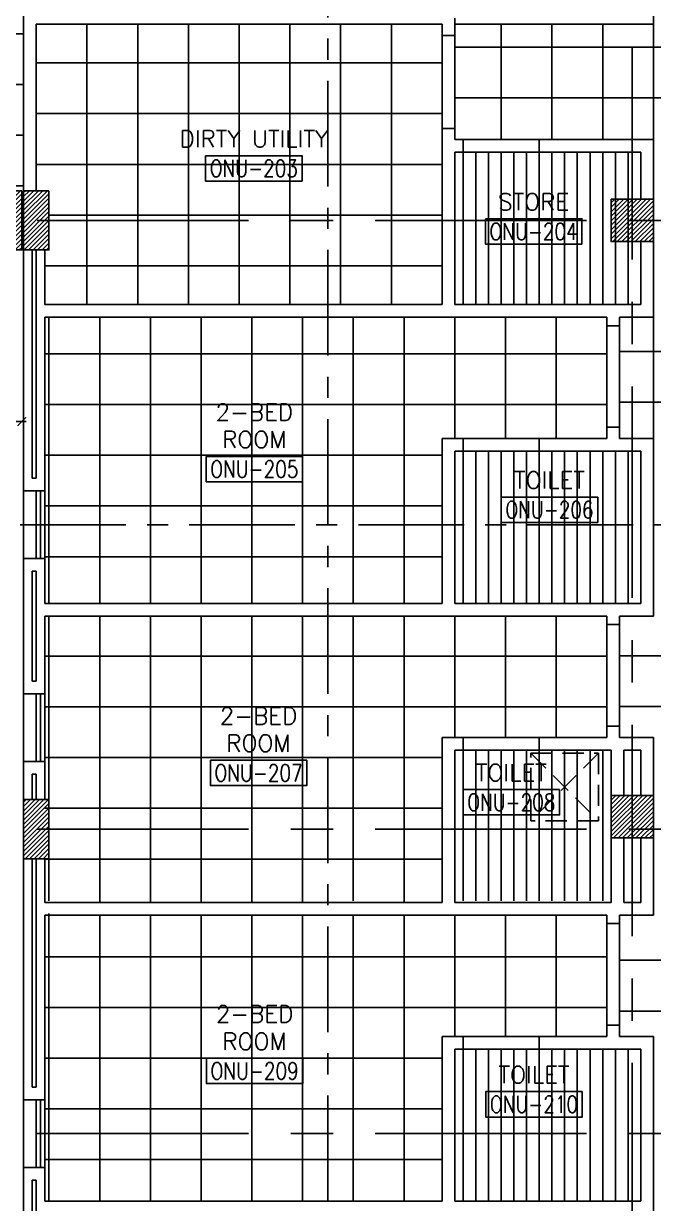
# Model space of a CAD drawing. Extents: x 88808.2 to 88899.2, y 39921.6 to 40001.1.
# Drawn here: x 88860.77 to 88868.22, y 39938.45 to 39952.41 of the extents above; entities that cross this region are included whole.
import ezdxf
from ezdxf.enums import TextEntityAlignment as Align

# ---------------------------------------------------------------- set-up
doc = ezdxf.new("R2010")
doc.units = 0
doc.header["$MEASUREMENT"] = 0
doc.header["$PDMODE"] = 34
for name, pattern in [('CENTER', [2, 1.25, -0.25, 0.25, -0.25]), ('CENTERX2', [4, 2.5, -0.5, 0.5, -0.5]), ('HIDDEN', [0.375, 0.25, -0.125])]:
    doc.linetypes.add(name, pattern=pattern)
doc.layers.get('0').update_dxf_attribs({"color": 4, "linetype": 'CONTINUOUS'})
doc.layers.get('DEFPOINTS').update_dxf_attribs({"linetype": 'CONTINUOUS'})
for name, color, linetype in [('AXES', 11, 'CENTERX2'), ('AXES1', 11, 'CENTER'), ('CEILING', 4, 'CONTINUOUS'), ('COL', 2, 'CONTINUOUS'), ('ELE', 7, 'CONTINUOUS'), ('HAT', 11, 'CONTINUOUS'), ('INSUL', 4, 'CONTINUOUS'), ('RM-BOX', 11, 'CONTINUOUS'), ('RM-NAME', 11, 'CONTINUOUS'), ('RM-NO', 11, 'CONTINUOUS'), ('SHAFT', 4, 'CONTINUOUS'), ('WALL', 2, 'CONTINUOUS'), ('WIN', 3, 'CONTINUOUS')]:
    doc.layers.add(name, color=color, linetype=linetype)
doc.styles.add('ROMANS', font='ROMANS.shx', dxfattribs={"width": 0.6})
doc.dimstyles.new('STANDARD_IN', dxfattribs={"dimtxt": 0.2, "dimasz": 0.1, "dimexe": 0.07, "dimexo": 0.07, "dimgap": 0.05, "dimtad": 1, "dimdec": 0, "dimlfac": 1000, "dimzin": 0, "dimtxsty": 'ROMANS', "dimblk": 'ARCHTICK', "dimcen": 0.05, "dimdle": 0.05, "dimclrd": 4, "dimclre": 4, "dimclrt": 2, "dimazin": 3, "dimtfac": 1, "dimtdec": 0, "dimtmove": 0, "dimatfit": 3, "dimtolj": 1, "dimtzin": 0})

# ---------------------------------------------------------------- blocks, each defined once
blk = doc.blocks.new('_ARCHTICK')
at = {"color": 0, "linetype": 'BYBLOCK', "const_width": 0.15}
blk.add_lwpolyline([(-0.5, -0.5), (0.5, 0.5)], dxfattribs=at)
blk = doc.blocks.new('*D187')
at = {"layer": 'DEFPOINTS', "color": 0, "linetype": 'CONTINUOUS'}
for p in [(88851.15, 39947.701), (88851.15, 39947.701), (88860.75, 39947.701)]:
    blk.add_point(p, dxfattribs=at)
at = {"layer": 'ELE', "color": 4, "linetype": 'CONTINUOUS'}
blk.add_line((88860.8, 39947.701), (88851.1, 39947.701), dxfattribs=at)
at = {"layer": 'ELE', "color": 4, "linetype": 'CONTINUOUS', "xscale": 0.1, "yscale": 0.1, "zscale": 0.1, "rotation": 180}
blk.add_blockref('_ARCHTICK', (88851.15, 39947.701), dxfattribs=at)
at = {"layer": 'ELE', "color": 4, "linetype": 'CONTINUOUS', "xscale": 0.1, "yscale": 0.1, "zscale": 0.1}
blk.add_blockref('_ARCHTICK', (88860.75, 39947.701), dxfattribs=at)
at = {"layer": 'ELE', "color": 2, "linetype": 'CONTINUOUS', "insert": (88855.95, 39947.851), "char_height": 0.2, "attachment_point": 5, "style": 'ROMANS'}
blk.add_mtext('\\A1;9600', dxfattribs=at)
blk = doc.blocks.new('C11')
at = {"layer": 'HAT'}
h = blk.add_hatch(dxfattribs=at)
h.set_pattern_fill('ANSI31', color=256, scale=300, style=0)
h.set_pattern_definition([(45, (-248556.182, -75061.005), (-26.5165043, 26.5165043), [])])
h.paths.add_polyline_path([(300, 700), (0, 700), (0, 350), (300, 350)])
h.paths.add_polyline_path([(300, 350), (0, 350), (0, 0), (300, 0)])
at = {"layer": 'COL'}
blk.add_lwpolyline([(300, 700), (300, 0), (0, 0), (0, 700)], close=True, dxfattribs=at)
blk = doc.blocks.new('C11D')
at = {"layer": 'COL', "linetype": 'BYBLOCK'}
for p in [(-320, 0), (0, 0)]:
    blk.add_blockref('C11', p, dxfattribs=at)
blk = doc.blocks.new('RM1')
at = {"layer": 'RM-BOX'}
blk.add_lwpolyline([(570, -200), (-570, -200), (-570, -500), (570, -500)], close=True, dxfattribs=at)
at = {"layer": 'RM-NAME', "style": 'ROMANS'}
blk.add_attdef('ROOMNAME1', text='', height=200, dxfattribs=at).set_placement((0, 324), align=Align.MIDDLE)
blk = doc.blocks.new('COL50')
at = {"layer": 'COL'}
blk.add_lwpolyline([(-250, 250), (-250, -250), (250, -250), (250, 250)], close=True, dxfattribs=at)
blk = doc.blocks.new('*X61')
at = {"color": 0}
for p, q in [((73379, 139883), (73846, 140350)), ((73379, 139936), (73793, 140350)), ((73379, 139989), (73740, 140350)), ((73379, 140042), (73687, 140350)), ((73379, 140095), (73634, 140350)), ((73379, 140148), (73581, 140350)), ((73379, 140201), (73528, 140350)), ((73379, 140254), (73475, 140350)), ((73379, 140307), (73422, 140350)), ((73399, 139850), (73879, 140330)), ((73452, 139850), (73879, 140277)), ((73505, 139850), (73879, 140224)), ((73558, 139850), (73879, 140170)), ((73612, 139850), (73879, 140117)), ((73665, 139850), (73879, 140064)), ((73718, 139850), (73879, 140011)), ((73771, 139850), (73879, 139958)), ((73824, 139850), (73879, 139905)), ((73877, 139850), (73879, 139852))]:
    blk.add_line(p, q, dxfattribs=at)
blk = doc.blocks.new('*X62')
at = {"color": 0}
for p, q in [((73379, 132670), (73859, 133150)), ((73379, 132723), (73806, 133150)), ((73379, 132776), (73753, 133150)), ((73379, 132829), (73700, 133150)), ((73379, 132882), (73647, 133150)), ((73379, 132935), (73594, 133150)), ((73379, 132988), (73541, 133150)), ((73379, 133041), (73488, 133150)), ((73379, 133094), (73435, 133150)), ((73379, 133147), (73382, 133150)), ((73412, 132650), (73879, 133117)), ((73465, 132650), (73879, 133064)), ((73518, 132650), (73879, 133011)), ((73571, 132650), (73879, 132958)), ((73624, 132650), (73879, 132905)), ((73677, 132650), (73879, 132852)), ((73730, 132650), (73879, 132799)), ((73783, 132650), (73879, 132746)), ((73836, 132650), (73879, 132693))]:
    blk.add_line(p, q, dxfattribs=at)

msp = doc.modelspace()

# ---------------------------------------------------------------- linework, layer by layer
at = {"layer": 'AXES'}
for p, q in [((88867.9703, 39921.6153), (88867.9703, 40000.4279)), ((88860.7703, 39921.6132), (88860.7703, 40000.0759)), ((88808.9303, 39950.0796), (88876.9703, 39950.0796)), ((88808.9303, 39942.8796), (88876.9703, 39942.8796)), ((88808.9303, 39939.2796), (88876.9703, 39939.2796))]:
    msp.add_line(p, q, dxfattribs=at)
at = {"layer": 'AXES1'}
for p, q in [((88864.3703, 39928.4796), (88864.3703, 39987.2996)), ((88818.7303, 39946.4796), (88876.9703, 39946.4796))]:
    msp.add_line(p, q, dxfattribs=at)
at = {"layer": 'CEILING', "linetype": 'BYBLOCK', "ltscale": 0.3}
for p, q in [((88861.5203, 39952.3996), (88861.5203, 39949.0846)), ((88862.1203, 39952.3996), (88862.1203, 39949.0846)), ((88862.7203, 39952.3996), (88862.7203, 39949.0846)), ((88863.3203, 39952.3996), (88863.3203, 39949.0846)), ((88863.9203, 39952.3996), (88863.9203, 39949.0846)), ((88864.5203, 39952.3996), (88864.5203, 39949.0846)), ((88865.1203, 39952.3996), (88865.1203, 39949.0846)), ((88865.8703, 39952.4696), (88865.8703, 39951.0346)), ((88865.8703, 39952.1296), (88870.5703, 39952.1296)), ((88860.9203, 39951.9421), (88865.7203, 39951.9421)), ((88865.8703, 39951.5296), (88870.5703, 39951.5296)), ((88860.9203, 39951.3421), (88865.7203, 39951.3421)), ((88865.9703, 39949.0846), (88865.9703, 39950.8846)), ((88866.1203, 39949.0846), (88866.1203, 39950.8846)), ((88866.2703, 39949.0846), (88866.2703, 39950.8846)), ((88866.4203, 39949.0846), (88866.4203, 39950.8846)), ((88866.5703, 39949.0846), (88866.5703, 39950.8846)), ((88866.7203, 39949.0846), (88866.7203, 39950.8846)), ((88866.8703, 39949.0846), (88866.8703, 39950.8846)), ((88867.0203, 39949.0846), (88867.0203, 39950.8846)), ((88867.1703, 39949.0846), (88867.1703, 39950.8846)), ((88867.3203, 39949.0846), (88867.3203, 39950.8846)), ((88867.4703, 39949.0846), (88867.4703, 39950.8846)), ((88867.6203, 39949.0846), (88867.6203, 39950.8846)), ((88867.7703, 39949.0846), (88867.7703, 39950.8846)), ((88867.9203, 39949.0846), (88867.9203, 39950.8846)), ((88860.9203, 39950.7421), (88865.7203, 39950.7421)), ((88861.0703, 39950.1421), (88865.7203, 39950.1421)), ((88861.0203, 39949.5421), (88865.7203, 39949.5421)), ((88861.0703, 39948.9346), (88861.0703, 39945.5496)), ((88861.6703, 39948.9346), (88861.6703, 39945.5496)), ((88862.2703, 39948.9346), (88862.2703, 39945.5496)), ((88862.8703, 39948.9346), (88862.8703, 39945.5496)), ((88863.4703, 39948.9346), (88863.4703, 39945.5496)), ((88864.0703, 39948.9346), (88864.0703, 39945.5496)), ((88864.6703, 39948.9346), (88864.6703, 39945.5496)), ((88865.2703, 39948.9346), (88865.2703, 39945.5496)), ((88865.8703, 39948.9346), (88865.8703, 39947.4996)), ((88866.4703, 39948.9346), (88866.4703, 39947.4996)), ((88867.0703, 39948.9346), (88867.0703, 39947.4996)), ((88861.0203, 39948.5021), (88867.6703, 39948.5021)), ((88867.8203, 39948.5296), (88870.5703, 39948.5296)), ((88867.8203, 39947.9296), (88870.5703, 39947.9296)), ((88861.0203, 39947.9021), (88867.6703, 39947.9021)), ((88861.0203, 39947.3021), (88865.7203, 39947.3021)), ((88865.9703, 39945.5496), (88865.9703, 39947.3496)), ((88866.1203, 39945.5496), (88866.1203, 39947.3496)), ((88866.2703, 39945.5496), (88866.2703, 39947.3496)), ((88866.4203, 39945.5496), (88866.4203, 39947.3496)), ((88866.5703, 39945.5496), (88866.5703, 39947.3496)), ((88866.7203, 39945.5496), (88866.7203, 39947.3496)), ((88866.8703, 39945.5496), (88866.8703, 39947.3496)), ((88867.0203, 39945.5496), (88867.0203, 39947.3496)), ((88867.1703, 39945.5496), (88867.1703, 39947.3496)), ((88867.3203, 39945.5496), (88867.3203, 39947.3496)), ((88867.4703, 39945.5496), (88867.4703, 39947.3496)), ((88867.6203, 39945.5496), (88867.6203, 39947.3496)), ((88867.7703, 39945.5496), (88867.7703, 39947.3496)), ((88867.9203, 39945.5496), (88867.9203, 39947.3496)), ((88861.0203, 39946.7021), (88865.7203, 39946.7021)), ((88861.0203, 39946.1021), (88865.7203, 39946.1021)), ((88861.0703, 39942.0346), (88861.0703, 39945.3996)), ((88861.6703, 39942.0146), (88861.6703, 39945.3996)), ((88862.2703, 39942.0146), (88862.2703, 39945.3996)), ((88862.8703, 39942.0146), (88862.8703, 39945.3996)), ((88863.4703, 39942.0146), (88863.4703, 39945.3996)), ((88864.0703, 39942.0146), (88864.0703, 39945.3996)), ((88864.6703, 39942.0346), (88864.6703, 39945.3996)), ((88865.2703, 39942.0146), (88865.2703, 39945.3996)), ((88865.8703, 39943.9646), (88865.8703, 39945.3996)), ((88866.4703, 39943.9646), (88866.4703, 39945.3996)), ((88867.0703, 39943.9646), (88867.0703, 39945.3996)), ((88861.0203, 39944.9271), (88867.6703, 39944.9271)), ((88870.4203, 39944.9296), (88867.8203, 39944.9296)), ((88861.0203, 39944.3271), (88867.6703, 39944.3271)), ((88870.4203, 39944.3296), (88867.8203, 39944.3296)), ((88865.9703, 39942.0346), (88865.9703, 39943.8346)), ((88866.1203, 39942.0346), (88866.1203, 39943.8146)), ((88866.2703, 39942.0346), (88866.2703, 39943.8146)), ((88866.4203, 39942.0346), (88866.4203, 39943.8146)), ((88866.5703, 39942.0346), (88866.5703, 39943.8146)), ((88866.7203, 39942.0346), (88866.7203, 39943.8146)), ((88866.8703, 39942.0346), (88866.8703, 39943.8346)), ((88867.0203, 39942.0346), (88867.0203, 39943.8146)), ((88867.1703, 39942.0346), (88867.1703, 39943.8146)), ((88867.3203, 39942.0346), (88867.3203, 39943.8146)), ((88867.4703, 39942.0346), (88867.4703, 39943.8146)), ((88867.6203, 39942.0346), (88867.6203, 39943.8146)), ((88861.0203, 39943.7271), (88865.7203, 39943.7271)), ((88861.0203, 39943.1271), (88865.7203, 39943.1271)), ((88861.0203, 39942.5271), (88865.7203, 39942.5271)), ((88861.0703, 39938.4796), (88861.0703, 39941.8846)), ((88861.6703, 39938.4796), (88861.6703, 39941.8646)), ((88862.2703, 39938.4796), (88862.2703, 39941.8646)), ((88862.8703, 39938.4796), (88862.8703, 39941.8646)), ((88863.4703, 39938.4796), (88863.4703, 39941.8646)), ((88864.0703, 39938.4796), (88864.0703, 39941.8646)), ((88864.6703, 39938.4796), (88864.6703, 39941.8646)), ((88865.2703, 39938.4796), (88865.2703, 39941.8646)), ((88865.8703, 39940.4296), (88865.8703, 39941.8646)), ((88866.4703, 39940.4296), (88866.4703, 39941.8646)), ((88867.0703, 39940.4296), (88867.0703, 39941.8646)), ((88861.0203, 39941.3721), (88867.6703, 39941.3721)), ((88870.4203, 39941.3296), (88867.8203, 39941.3296)), ((88861.0203, 39940.7721), (88867.6703, 39940.7721)), ((88870.4203, 39940.7296), (88867.8203, 39940.7296)), ((88865.9703, 39938.4796), (88865.9703, 39940.2796)), ((88866.1203, 39938.4796), (88866.1203, 39940.2796)), ((88866.2703, 39938.4796), (88866.2703, 39940.2796)), ((88866.4203, 39938.4796), (88866.4203, 39940.2796)), ((88866.5703, 39938.4796), (88866.5703, 39940.2796)), ((88866.7203, 39938.4796), (88866.7203, 39940.2796)), ((88866.8703, 39938.4796), (88866.8703, 39940.2796)), ((88867.0203, 39938.4796), (88867.0203, 39940.2796)), ((88867.1703, 39938.4796), (88867.1703, 39940.2796)), ((88867.3203, 39938.4796), (88867.3203, 39940.2796)), ((88867.4703, 39938.4796), (88867.4703, 39940.2796)), ((88867.6203, 39938.4796), (88867.6203, 39940.2796)), ((88867.7703, 39938.4796), (88867.7703, 39940.2796)), ((88867.9203, 39938.4796), (88867.9203, 39940.2796)), ((88861.0203, 39940.1721), (88865.7203, 39940.1721)), ((88861.0203, 39939.5721), (88865.7203, 39939.5721)), ((88861.0203, 39938.9721), (88865.7203, 39938.9721))]:
    msp.add_line(p, q, dxfattribs=at)
at = {"layer": 'CEILING', "linetype": 'CONTINUOUS'}
for p, q in [((88866.4203, 39952.3996), (88866.4203, 39951.0346)), ((88867.0203, 39952.3996), (88867.0203, 39951.0346)), ((88867.6203, 39952.3996), (88867.6203, 39951.0346)), ((88868.2203, 39952.3996), (88868.2203, 39951.0346)), ((88851.4003, 39952.2863), (88860.7703, 39952.2863)), ((88851.4003, 39951.6863), (88860.7703, 39951.6863)), ((88851.4003, 39951.0863), (88860.7703, 39951.0863)), ((88851.4003, 39950.4863), (88860.7703, 39950.4863)), ((88868.2203, 39948.9346), (88868.2203, 39947.4996))]:
    msp.add_line(p, q, dxfattribs=at)
at = {"layer": 'INSUL'}
for p, q in [((88860.8703, 39949.7296), (88860.8703, 39947.0296)), ((88860.9203, 39949.7296), (88860.9203, 39947.0296)), ((88860.8703, 39947.0296), (88860.9203, 39947.0296)), ((88860.8703, 39945.9296), (88860.9203, 39945.9296)), ((88860.8703, 39944.6296), (88860.8703, 39945.9296)), ((88860.9203, 39944.6296), (88860.9203, 39945.9296)), ((88860.8703, 39944.6296), (88860.9203, 39944.6296)), ((88860.8703, 39943.5296), (88860.9203, 39943.5296)), ((88860.8703, 39943.2296), (88860.8703, 39943.5296)), ((88860.9203, 39943.2296), (88860.9203, 39943.5296)), ((88860.8703, 39942.5296), (88860.8703, 39939.8296)), ((88860.9203, 39942.5296), (88860.9203, 39939.8296)), ((88860.9203, 39939.8296), (88860.8703, 39939.8296)), ((88860.9203, 39938.7296), (88860.8703, 39938.7296)), ((88860.8703, 39938.7296), (88860.8703, 39936.0296)), ((88860.9203, 39938.7296), (88860.9203, 39936.0296))]:
    msp.add_line(p, q, dxfattribs=at)
at = {"layer": 'SHAFT', "color": 97, "linetype": 'HIDDEN'}
for p, q in [((88867.5703, 39943.7796), (88866.7703, 39942.9796)), ((88866.7703, 39943.7796), (88867.5703, 39942.9796))]:
    msp.add_line(p, q, dxfattribs=at)
msp.add_lwpolyline([(88866.7703, 39943.7796), (88867.5703, 39943.7796), (88867.5703, 39942.9796), (88866.7703, 39942.9796)], close=True, dxfattribs=at)
at = {"layer": 'WALL'}
for p, q in [((88860.7703, 39955.7796), (88860.7703, 39950.4296)), ((88868.2203, 39952.3996), (88868.2203, 39953.1196)), ((88860.9203, 39952.3996), (88865.7203, 39952.3996)), ((88860.9203, 39952.3996), (88860.9203, 39950.4296)), ((88865.8703, 39952.3996), (88868.2203, 39952.3996)), ((88865.7203, 39952.2671), (88865.8703, 39952.2671)), ((88865.7203, 39951.1671), (88865.8703, 39951.1671)), ((88865.8703, 39951.0346), (88865.9703, 39951.0346)), ((88865.9703, 39950.8846), (88865.9703, 39951.0346)), ((88865.9703, 39951.0346), (88868.2203, 39951.0346)), ((88866.8703, 39950.8846), (88866.8703, 39951.0346)), ((88868.2203, 39950.3296), (88868.2203, 39951.0346)), ((88865.8703, 39950.8846), (88865.9703, 39950.8846)), ((88865.9703, 39950.8846), (88868.0703, 39950.8846)), ((88868.0703, 39950.8846), (88868.0703, 39950.3296)), ((88868.0703, 39949.8296), (88868.0703, 39949.0846)), ((88868.2203, 39949.8296), (88868.2203, 39948.9346)), ((88860.7703, 39949.7296), (88860.7703, 39946.8796)), ((88861.0203, 39949.7296), (88861.0203, 39949.0846)), ((88861.0203, 39949.0846), (88865.7203, 39949.0846)), ((88865.8703, 39949.0846), (88868.0703, 39949.0846)), ((88861.0203, 39948.9346), (88861.0203, 39946.8796)), ((88861.0203, 39948.9346), (88867.6703, 39948.9346)), ((88867.8203, 39948.9346), (88868.2203, 39948.9346)), ((88867.6703, 39948.8341), (88867.8203, 39948.8341)), ((88867.6703, 39947.6341), (88867.8203, 39947.6341)), ((88865.7203, 39947.4996), (88865.9703, 39947.4996)), ((88865.9703, 39947.4996), (88867.6703, 39947.4996)), ((88867.8203, 39947.4996), (88868.2203, 39947.4996)), ((88868.2203, 39947.4996), (88868.2203, 39945.3996)), ((88865.8703, 39947.3496), (88865.9703, 39947.3496)), ((88865.9703, 39947.3496), (88868.0703, 39947.3496)), ((88868.0703, 39947.3496), (88868.0703, 39945.5496)), ((88860.7703, 39946.8796), (88861.0203, 39946.8796)), ((88860.7703, 39946.0796), (88861.0203, 39946.0796)), ((88860.7703, 39944.4796), (88860.7703, 39946.0796)), ((88861.0203, 39945.5496), (88861.0203, 39946.0796)), ((88861.0203, 39945.5496), (88865.7203, 39945.5496)), ((88865.8703, 39945.5496), (88868.0703, 39945.5496)), ((88861.0203, 39944.4796), (88861.0203, 39945.3996)), ((88861.0203, 39945.3996), (88867.6703, 39945.3996)), ((88867.6703, 39945.2991), (88867.8203, 39945.2991)), ((88867.8203, 39945.3996), (88868.2203, 39945.3996)), ((88860.7703, 39944.4796), (88861.0203, 39944.4796)), ((88867.6703, 39944.0991), (88867.8203, 39944.0991)), ((88865.7203, 39943.9646), (88865.9703, 39943.9646)), ((88865.9703, 39943.9646), (88867.6703, 39943.9646)), ((88867.8203, 39943.9646), (88868.2203, 39943.9646)), ((88868.2203, 39943.9646), (88868.2203, 39941.8646)), ((88865.8703, 39943.8146), (88865.9703, 39943.8146)), ((88865.9703, 39943.8146), (88867.7203, 39943.8146)), ((88867.7203, 39943.1846), (88867.7203, 39943.8146)), ((88867.8703, 39943.8146), (88868.0703, 39943.8146)), ((88867.8703, 39943.2796), (88867.8703, 39943.8146)), ((88868.0703, 39943.8146), (88868.0703, 39943.2796)), ((88860.7703, 39943.6796), (88861.0203, 39943.6796)), ((88860.7703, 39943.2296), (88860.7703, 39943.6796)), ((88861.0203, 39943.2296), (88861.0203, 39943.6796)), ((88867.7203, 39942.7796), (88867.7203, 39942.0146)), ((88867.8703, 39942.7796), (88867.8703, 39942.0146)), ((88868.0703, 39942.7796), (88868.0703, 39942.0146)), ((88860.7703, 39942.5296), (88860.7703, 39939.6796)), ((88861.0203, 39942.5296), (88861.0203, 39942.0146)), ((88861.0203, 39942.0146), (88865.7203, 39942.0146)), ((88865.8703, 39942.0146), (88867.7203, 39942.0146)), ((88867.8703, 39942.0146), (88868.0703, 39942.0146)), ((88861.0203, 39941.8646), (88861.0203, 39939.6796)), ((88861.0203, 39941.8646), (88867.6703, 39941.8646)), ((88867.8203, 39941.8646), (88868.2203, 39941.8646)), ((88867.6703, 39941.7641), (88867.8203, 39941.7641)), ((88867.6703, 39940.5641), (88867.8203, 39940.5641)), ((88865.7203, 39940.4296), (88865.9703, 39940.4296)), ((88865.9703, 39940.4296), (88867.6703, 39940.4296)), ((88867.8203, 39940.4296), (88868.2203, 39940.4296)), ((88868.2203, 39940.4296), (88868.2203, 39938.3296)), ((88865.8703, 39940.2796), (88865.9703, 39940.2796)), ((88865.9703, 39940.2796), (88868.0703, 39940.2796)), ((88868.0703, 39940.2796), (88868.0703, 39938.4796)), ((88861.0203, 39939.6796), (88860.7703, 39939.6796)), ((88861.0203, 39938.8796), (88860.7703, 39938.8796)), ((88860.7703, 39938.8796), (88860.7703, 39936.0296)), ((88861.0203, 39938.8796), (88861.0203, 39938.4796)), ((88865.7203, 39938.4796), (88861.0203, 39938.4796)), ((88868.0703, 39938.4796), (88865.8703, 39938.4796)), ((88867.6203, 39938.4796), (88867.8703, 39938.4796))]:
    msp.add_line(p, q, dxfattribs=at)
at = {"layer": 'WALL', "linetype": 'BYBLOCK'}
for p, q in [((88865.7203, 39952.3996), (88865.7203, 39952.2671)), ((88865.8703, 39952.3996), (88865.8703, 39952.2671)), ((88865.7203, 39952.2671), (88865.7203, 39951.0346)), ((88865.8703, 39952.2671), (88865.8703, 39951.0346)), ((88865.7203, 39949.0846), (88865.7203, 39951.0346)), ((88865.8703, 39949.0846), (88865.8703, 39950.8846)), ((88867.6703, 39948.9346), (88867.6703, 39948.8341)), ((88867.8203, 39948.9346), (88867.8203, 39948.8341)), ((88867.6703, 39948.8341), (88867.6703, 39947.4996)), ((88867.8203, 39948.8341), (88867.8203, 39947.4996)), ((88865.7203, 39945.5496), (88865.7203, 39947.4996)), ((88865.9703, 39947.3496), (88865.9703, 39947.4996)), ((88866.8703, 39947.3496), (88866.8703, 39947.4996)), ((88865.8703, 39945.5496), (88865.8703, 39947.3496)), ((88867.6703, 39945.3996), (88867.6703, 39945.2991)), ((88867.6703, 39945.2991), (88867.6703, 39943.9646)), ((88867.8203, 39945.3996), (88867.8203, 39945.2991)), ((88867.8203, 39945.2991), (88867.8203, 39943.9646)), ((88865.7203, 39942.0146), (88865.7203, 39943.9646)), ((88865.9703, 39943.8146), (88865.9703, 39943.9646)), ((88866.8703, 39943.8146), (88866.8703, 39943.9646)), ((88865.8703, 39942.0146), (88865.8703, 39943.8146)), ((88867.6703, 39941.8646), (88867.6703, 39941.7641)), ((88867.8203, 39941.8646), (88867.8203, 39941.7641)), ((88867.6703, 39941.7641), (88867.6703, 39940.4296)), ((88867.8203, 39941.7641), (88867.8203, 39940.4296)), ((88865.7203, 39938.4796), (88865.7203, 39940.4296)), ((88865.9703, 39940.2796), (88865.9703, 39940.4296)), ((88866.8703, 39940.2796), (88866.8703, 39940.4296)), ((88865.8703, 39938.4796), (88865.8703, 39940.2796))]:
    msp.add_line(p, q, dxfattribs=at)
at = {"layer": 'WIN'}
for p, q in [((88860.7703, 39946.0796), (88860.7703, 39946.8796)), ((88860.9203, 39946.0796), (88860.9203, 39946.8796)), ((88860.9703, 39946.0796), (88860.9703, 39946.8796)), ((88861.0203, 39946.0796), (88861.0203, 39946.8796)), ((88860.7703, 39943.6796), (88860.7703, 39944.4796)), ((88860.9203, 39943.6796), (88860.9203, 39944.4796)), ((88860.9703, 39943.6796), (88860.9703, 39944.4796)), ((88861.0203, 39943.6796), (88861.0203, 39944.4796)), ((88860.7703, 39938.8796), (88860.7703, 39939.6796)), ((88860.9203, 39938.8796), (88860.9203, 39939.6796)), ((88860.9703, 39938.8796), (88860.9703, 39939.6796)), ((88861.0203, 39938.8796), (88861.0203, 39939.6796))]:
    msp.add_line(p, q, dxfattribs=at)

# ---------------------------------------------------------------- block references
at = {"layer": 'COL', "xscale": 0.001, "yscale": 0.001, "zscale": 0.001}
for name, p in [('C11D', (88860.7703, 39949.7296)), ('COL50', (88867.9703, 39950.0796)), ('COL50', (88867.9703, 39943.0296))]:
    msp.add_blockref(name, p, dxfattribs=at)
at = {"layer": 'HAT', "xscale": 0.001, "yscale": 0.001, "zscale": 0.001}
for name, p in [('*X61', (88794.341, 39809.9798)), ('C11', (88860.7703, 39942.5296)), ('*X62', (88794.341, 39810.1298))]:
    msp.add_blockref(name, p, dxfattribs=at)
at = {"layer": 'RM-NO'}
ref = msp.add_blockref('RM1', (88863.4937, 39951.0435), dxfattribs=dict(at, xscale=-0.001, yscale=0.001, zscale=0.001))
ref.add_attrib('ROOMNO', 'ONU-203', dxfattribs={"height": 0.2, "style": 'ROMANS', "width": 0.8}).set_placement((88863.4937, 39950.6935), align=Align.MIDDLE)
ref.add_attrib('ROOMNAME2', 'DIRTY UTILITY', dxfattribs={"layer": 'RM-NAME', "height": 0.2, "style": 'ROMANS'}).set_placement((88863.4937, 39951.0435), align=Align.MIDDLE)
ref = msp.add_blockref('RM1', (88866.8036, 39950.2983), dxfattribs=dict(at, xscale=-0.001, yscale=0.001, zscale=0.001))
ref.add_attrib('ROOMNO', 'ONU-204', dxfattribs={"height": 0.2, "style": 'ROMANS', "width": 0.8}).set_placement((88866.8036, 39949.9483), align=Align.MIDDLE)
ref.add_attrib('ROOMNAME2', 'STORE', dxfattribs={"layer": 'RM-NAME', "height": 0.2, "style": 'ROMANS'}).set_placement((88866.8036, 39950.2983), align=Align.MIDDLE)
ref = msp.add_blockref('RM1', (88863.5, 39947.4879), dxfattribs=dict(at, xscale=-0.001, yscale=0.001, zscale=0.001))
ref.add_attrib('ROOMNO', 'ONU-205', dxfattribs={"height": 0.2, "style": 'ROMANS', "width": 0.8}).set_placement((88863.5, 39947.1379), align=Align.MIDDLE)
ref.add_attrib('ROOMNAME2', 'ROOM', dxfattribs={"layer": 'RM-NAME', "height": 0.2, "style": 'ROMANS'}).set_placement((88863.5, 39947.4879), align=Align.MIDDLE)
ref.add_attrib('ROOMNAME1', '2-BED', dxfattribs={"layer": 'RM-NAME', "height": 0.2, "style": 'ROMANS'}).set_placement((88863.5, 39947.8118), align=Align.MIDDLE)
ref = msp.add_blockref('RM1', (88866.991, 39947.0081), dxfattribs=dict(at, xscale=0.001, yscale=0.001, zscale=0.001))
ref.add_attrib('ROOMNO', 'ONU-206', dxfattribs={"height": 0.2, "style": 'ROMANS', "width": 0.8}).set_placement((88866.991, 39946.6581), align=Align.MIDDLE)
ref.add_attrib('ROOMNAME2', 'TOILET', dxfattribs={"layer": 'RM-NAME', "height": 0.2, "style": 'ROMANS'}).set_placement((88866.991, 39947.0081), align=Align.MIDDLE)
ref = msp.add_blockref('RM1', (88863.5497, 39943.8958), dxfattribs=dict(at, xscale=-0.001, yscale=0.001, zscale=0.001))
ref.add_attrib('ROOMNO', 'ONU-207', dxfattribs={"height": 0.2, "style": 'ROMANS', "width": 0.8}).set_placement((88863.5497, 39943.5458), align=Align.MIDDLE)
ref.add_attrib('ROOMNAME2', 'ROOM', dxfattribs={"layer": 'RM-NAME', "height": 0.2, "style": 'ROMANS'}).set_placement((88863.5497, 39943.8958), align=Align.MIDDLE)
ref.add_attrib('ROOMNAME1', '2-BED', dxfattribs={"layer": 'RM-NAME', "height": 0.2, "style": 'ROMANS'}).set_placement((88863.5497, 39944.2196), align=Align.MIDDLE)
ref = msp.add_blockref('RM1', (88866.5395, 39943.5488), dxfattribs=dict(at, xscale=0.001, yscale=0.001, zscale=0.001))
ref.add_attrib('ROOMNO', 'ONU-208', dxfattribs={"height": 0.2, "style": 'ROMANS', "width": 0.8}).set_placement((88866.5395, 39943.1988), align=Align.MIDDLE)
ref.add_attrib('ROOMNAME2', 'TOILET', dxfattribs={"layer": 'RM-NAME', "height": 0.2, "style": 'ROMANS'}).set_placement((88866.5395, 39943.5488), align=Align.MIDDLE)
ref = msp.add_blockref('RM1', (88863.5031, 39940.3707), dxfattribs=dict(at, xscale=-0.001, yscale=0.001, zscale=0.001))
ref.add_attrib('ROOMNO', 'ONU-209', dxfattribs={"height": 0.2, "style": 'ROMANS', "width": 0.8}).set_placement((88863.5031, 39940.0207), align=Align.MIDDLE)
ref.add_attrib('ROOMNAME2', 'ROOM', dxfattribs={"layer": 'RM-NAME', "height": 0.2, "style": 'ROMANS'}).set_placement((88863.5031, 39940.3707), align=Align.MIDDLE)
ref.add_attrib('ROOMNAME1', '2-BED', dxfattribs={"layer": 'RM-NAME', "height": 0.2, "style": 'ROMANS'}).set_placement((88863.5031, 39940.6945), align=Align.MIDDLE)
ref = msp.add_blockref('RM1', (88866.8079, 39939.9761), dxfattribs=dict(at, xscale=0.001, yscale=0.001, zscale=0.001))
ref.add_attrib('ROOMNO', 'ONU-210', dxfattribs={"height": 0.2, "style": 'ROMANS', "width": 0.8}).set_placement((88866.8079, 39939.6261), align=Align.MIDDLE)
ref.add_attrib('ROOMNAME2', 'TOILET', dxfattribs={"layer": 'RM-NAME', "height": 0.2, "style": 'ROMANS'}).set_placement((88866.8079, 39939.9761), align=Align.MIDDLE)

# ---------------------------------------------------------------- dimensions: what is measured, and where the dimension line sits
at = {"layer": 'ELE', "color": 0, "linetype": 'CONTINUOUS'}
dim = msp.add_linear_dim(base=(88851.1503, 39947.7006), p1=(88860.7503, 39947.7006), p2=(88851.1503, 39947.7006), dimstyle='STANDARD_IN', dxfattribs=at)
dim.commit()
dim.dimension.update_dxf_attribs({"geometry": '*D187', "text_midpoint": (88855.9503, 39947.8506)})

doc.saveas('drawing.dxf')
